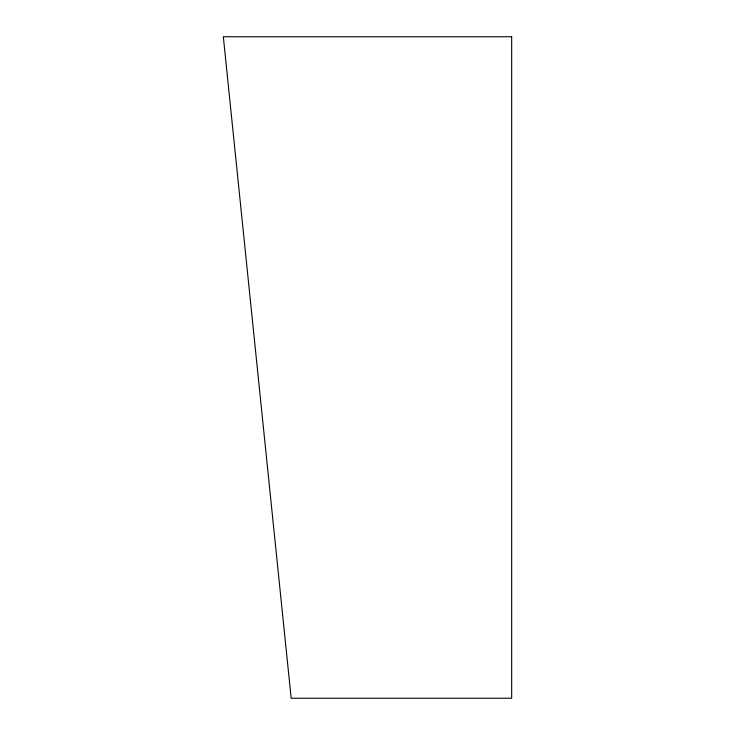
<?xml version="1.0" encoding="UTF-8"?>
<svg xmlns="http://www.w3.org/2000/svg" width="735" height="735" viewBox="0 0 735 735"><rect width="100%" height="100%" fill="white"/><g stroke="black" fill="none" stroke-linecap="round" stroke-linejoin="round"><path stroke-width="1.1" d="M511.67 36.75L223.33 36.75L291.17 698.25L511.67 698.25L511.67 36.75"/></g></svg>
